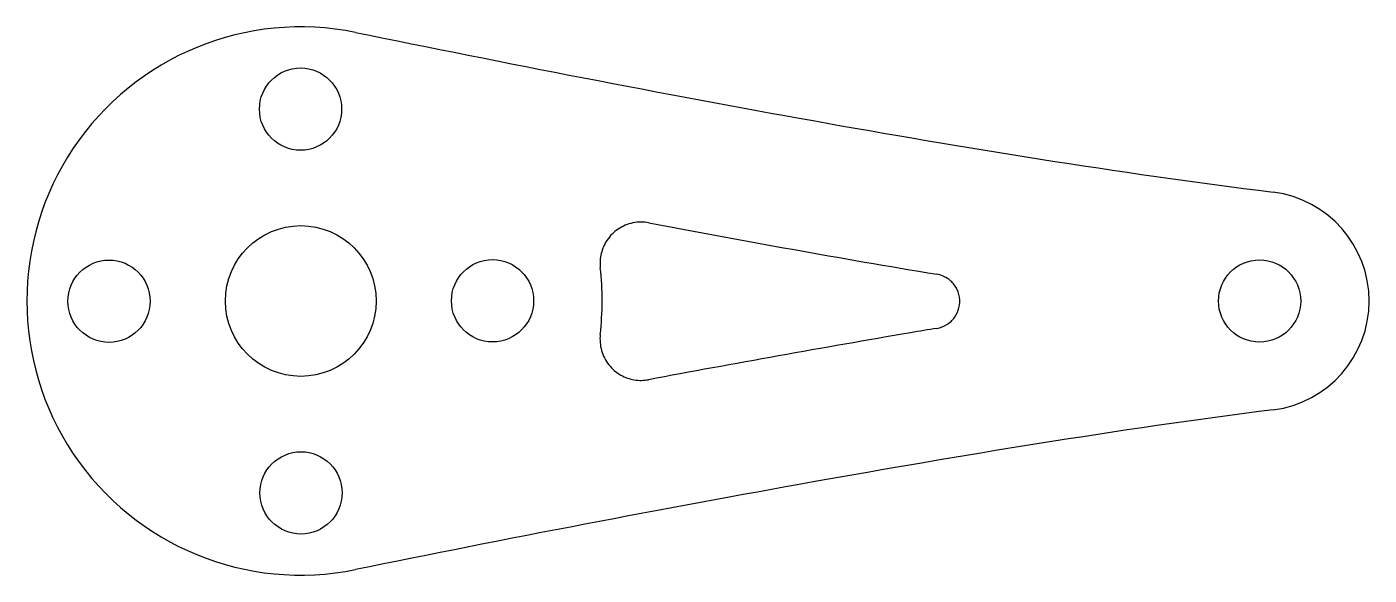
# Model space of a CAD drawing. Header units: millimetres. Extents: x -42.3 to 6.7, y 15 to 35.
import ezdxf

# ---------------------------------------------------------------- set-up
doc = ezdxf.new("R2010")
doc.units = ezdxf.units.MM
doc.layers.get('0').update_dxf_attribs({"linetype": 'CONTINUOUS'})

msp = doc.modelspace()

# ---------------------------------------------------------------- linework, layer by layer
for centre, radius in [((-32.322, 32), 1.5), ((-32.314, 25), 2.75), ((-39.314, 24.992), 1.5), ((-25.314, 25.008), 1.5), ((2.686, 25), 1.5), ((-32.306, 18), 1.5)]:
    msp.add_circle(centre, radius)
for centre, radius, start, end in [((-32.314, 25), 10, 78.463, 281.537), ((2.686, 25), 4, -82.8192, 82.8192), ((-32.314, 25), 11, -6.4087, 6.3319)]:
    msp.add_arc(centre, radius, start, end)
for points, knots in [([(-30.314, 34.798), (-24.932, 33.699), (-19.047, 32.552), (-8.132, 30.596), (-2.56, 29.692), (3.186, 28.969)], [-3.457646, -3.457646, -3.457646, -3.457646, -1.737244, -1.737244, 0, 0, 0, 0]), ([(-19.612, 27.853), (-19.804, 27.889), (-20.002, 27.887), (-20.384, 27.808), (-20.566, 27.732), (-20.89, 27.514), (-21.029, 27.374), (-21.235, 27.066), (-21.306, 26.904), (-21.389, 26.564), (-21.401, 26.387), (-21.381, 26.213)], [0, 0, 0, 0, 0.0585967, 0.0585967, 0.1171933, 0.1171933, 0.17579, 0.17579, 0.2283862, 0.2283862, 0.2809825, 0.2809825, 0.2809825, 0.2809825]), ([(-9.095, 24.002), (-8.966, 24.024), (-8.843, 24.07), (-8.622, 24.207), (-8.526, 24.297), (-8.373, 24.508), (-8.318, 24.628), (-8.257, 24.881), (-8.252, 25.012), (-8.291, 25.269), (-8.336, 25.393), (-8.471, 25.616), (-8.559, 25.713), (-8.727, 25.838), (-8.796, 25.878), (-8.942, 25.94), (-9.018, 25.962), (-9.096, 25.975)], [0, 0, 0, 0, 0.0390644, 0.0390644, 0.0781289, 0.0781289, 0.1171933, 0.1171933, 0.1562578, 0.1562578, 0.1953222, 0.1953222, 0.2343867, 0.2343867, 0.2581444, 0.2581444, 0.2819022, 0.2819022, 0.2819022, 0.2819022]), ([(-21.383, 23.772), (-21.405, 23.578), (-21.388, 23.382), (-21.281, 23.006), (-21.192, 22.83), (-20.95, 22.523), (-20.8, 22.395), (-20.478, 22.213), (-20.312, 22.154), (-19.966, 22.096), (-19.789, 22.098), (-19.617, 22.13)], [0, 0, 0, 0, 0.0585967, 0.0585967, 0.1171933, 0.1171933, 0.17579, 0.17579, 0.2283362, 0.2283362, 0.2808824, 0.2808824, 0.2808824, 0.2808824]), ([(-9.095, 24.002), (-9.408, 23.95), (-9.73, 23.896), (-13.208, 23.305), (-16.567, 22.699), (-19.617, 22.13)], [-1.028644, -1.028644, -1.028644, -1.028644, -0.93094, -0.93094, 0, 0, 0, 0]), ([(3.186, 21.031), (-2.412, 20.326), (-8.414, 19.327), (-18.968, 17.442), (-24.906, 16.306), (-30.314, 15.202)], [-3.262547, -3.262547, -3.262547, -3.262547, -1.655815, -1.655815, 0, 0, 0, 0])]:
    msp.add_open_spline(points, degree=3, knots=knots)
msp.add_open_spline([(-19.612, 27.853), (-16.119, 27.194), (-12.622, 26.56), (-9.096, 25.975)], degree=3)

doc.saveas('drawing.dxf')
